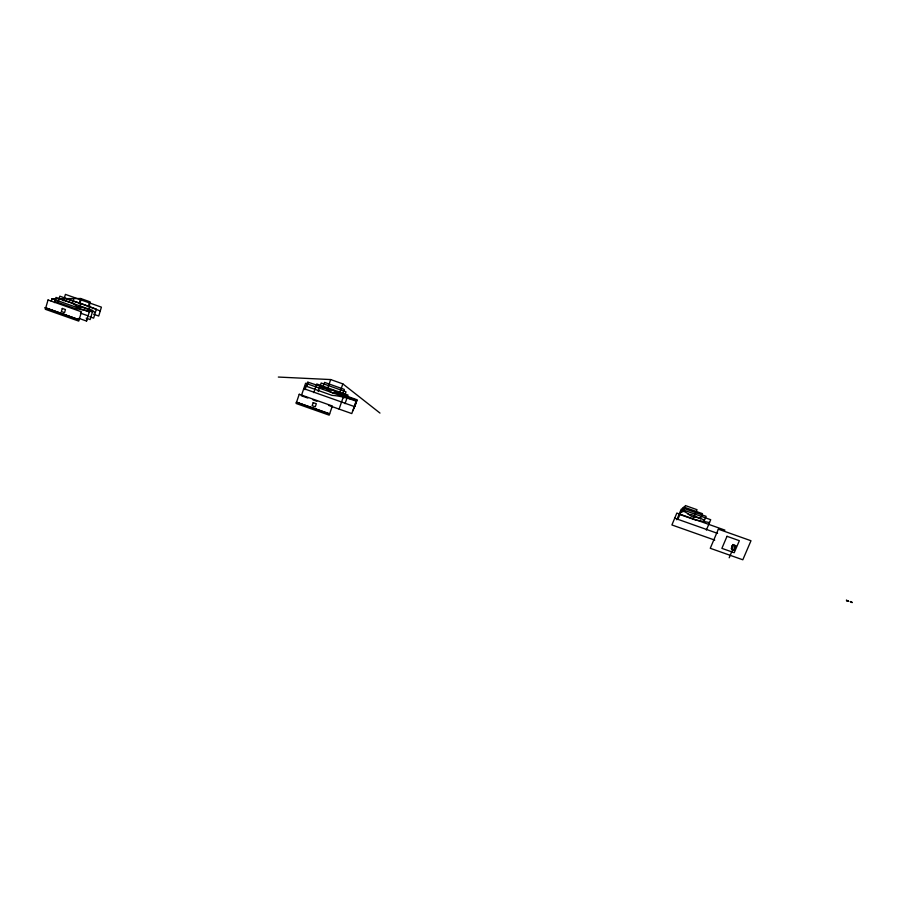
<?xml version="1.0" encoding="UTF-8"?>
<svg xmlns="http://www.w3.org/2000/svg" width="897" height="897" viewBox="0 0 897 897"><rect width="100%" height="100%" fill="white"/><g stroke="black" fill="none" stroke-linecap="round" stroke-linejoin="round"><path stroke-width="1.35" d="M78.858 318.334L86.549 321.059L89.308 311.887L89.767 301.728L80.73 298.522L52.06 298.69L51.286 301.325M86.549 321.059L86.695 318.435M79.923 308.557L80.73 298.522L79.216 303.578M44.906 307.895L78.387 319.736M54.448 302.637L55.984 297.423L92.873 310.497L90.137 319.579L86.19 318.188M57.935 302.637L59.83 296.178L96.36 309.129L93.647 318.132L89.734 316.742M63.519 300.764L65.414 294.384L101.406 307.155L98.726 316.024L93.591 314.208M72.242 303.668L73.767 298.566M88.254 306.785L89.767 301.728M304.386 389.511L305.585 385.99L332.047 395.375C340.703 395.857 348.305 398.672 356.714 400.197L353.037 410.669M305.058 389.634L307.649 382.088L326.183 388.233L330.432 391.911M306.886 385.867L308.063 382.414M313.793 392.628L316.764 383.983L348.036 395.072L345.031 403.684M318.222 391.597L321.171 383.03L345.984 391.843L343.854 397.932M322.472 388.457L324.568 382.391L344.313 389.399L342.206 395.454M327.024 390.15L330.69 379.566L342.845 383.882L379.98 413.069M339.167 394.456L342.845 383.882M339.088 409.088L343.428 396.642M354.001 408.382L356.759 400.533L338.898 393.57L332.63 392.662M354.719 406.689L357.141 399.804L336.723 392.572L333.191 390.419L329.625 390.06L319.478 386.461M676.82 519.778L681.193 509.227L710.716 519.711L706.365 530.071M678.311 518.331L682.595 507.982L706.096 516.324L703.943 521.46M681.597 512.12L683.716 507.007L702.452 513.656L700.31 518.758M682.729 511.895L685.364 505.549L697.036 509.698L693.863 517.3M732.961 544.546L731.257 548.549L731.817 549.334L734.295 550.209L736 546.195L732.961 544.546L736 546.195M731.817 549.334L733.533 545.32M729.183 557.777L732.771 549.379M734.15 548.415L735.428 545.41M698.359 517.894L697.204 517.491M332.417 392.707L330.545 391.944M698.505 517.894L704.56 519.991M688.167 514.273L691.598 514.631L700.378 518.601M278.339 377.054L330.69 379.566M696.498 517.266C690.432 518.432 687.719 511.155 681.473 511.01M92.469 311.831L74.361 308.276L54.829 301.358M846.712 600.53L847.687 600.979M846.97 600.676L847.9 600.956M709.527 522.547L695.354 519.946L679.107 514.25M59.09 298.712L72.758 303.253L77.209 306.639L82.176 307.189L95.396 312.324M674.712 518.197L717.589 533.379M52.06 298.69L89.308 311.887M303.769 388.625L354.281 406.52M80.416 313.109L88.119 315.845M714.741 540.106L671.909 524.958L676.831 513.073L724.944 530.127M307.817 398.033L301.347 395.745L305.608 383.243L356.165 401.161L351.792 413.584L328.515 405.354M312.986 399.86L316.865 401.239M296.447 402.17L329.614 413.764M329.479 414.033L296.302 402.327L329.446 414.111M846.846 600.743L848.371 601.282L846.353 600.194L847.093 600.598M64.27 298.219L82.659 304.094L100.251 310.979M733.712 549.424L734.295 550.209M45.343 307.749L78.757 319.657L45.343 307.749M48.046 299.979L45.321 309.286L78.712 321.092L81.492 311.82L48.046 299.979M62.285 308.445L61.366 311.539L64.539 312.661L65.447 309.566L62.285 308.445M299.239 394.265L296.1 403.471L329.188 415.154L332.361 405.993L299.239 394.265M313.188 402.641L312.145 405.702L315.273 406.812L316.327 403.751L313.188 402.641M718.351 529.185L710.267 548.291L742.817 559.784L750.98 540.745L718.351 529.185M727.007 536.305L721.883 548.359L734.217 552.72L739.352 540.689L727.007 536.305M732.042 545.948L731.604 548.392L732.042 545.948M851.645 602.066L850.132 601.528L852.15 602.616L851.645 602.066"/></g></svg>
